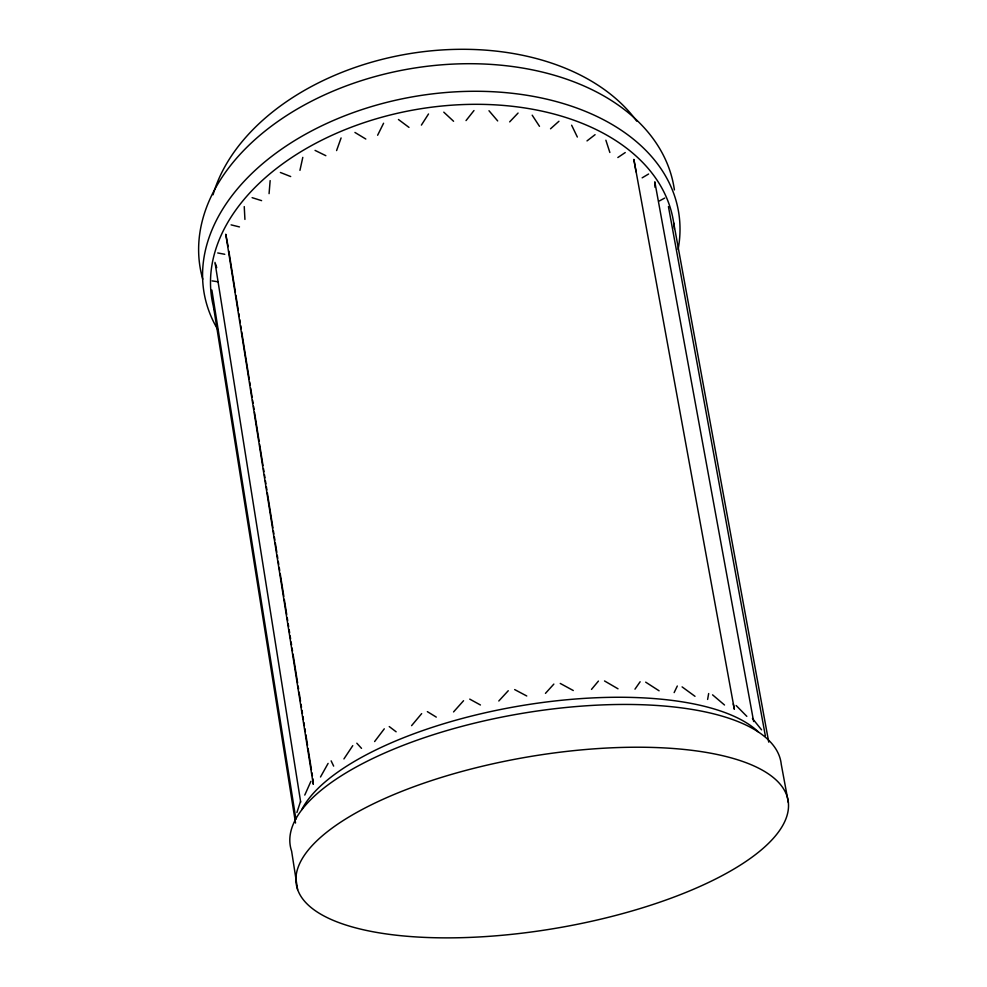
<?xml version="1.0" encoding="UTF-8"?>
<svg xmlns="http://www.w3.org/2000/svg" width="987" height="987" viewBox="0 0 987 987"><rect width="100%" height="100%" fill="white"/><g stroke="black" fill="none" stroke-linecap="round" stroke-linejoin="round"><path stroke-width="1.48" d="M269.069 193.649L270.154 180.621M707.617 699.438L708.666 693.54M299.949 170.344L302.799 157.377M296.902 812.511L300.504 801.518M336.592 150.567L341.095 137.946M304.773 795.078L310.917 781.309M674.146 692.603L677.304 686.014M377.626 135.244L383.585 123.239M320.491 777.003L328.103 763.395M421.387 125.102L428.518 113.974M343.932 758.929L352.766 745.654M634.974 689.16L640.119 681.77M374.616 741.558L384.288 728.825M466.037 120.587L473.982 110.544M591.497 689.395L598.43 681.079M411.591 725.655L421.671 713.613M453.551 711.923L463.557 700.721M545.453 693.367L553.855 684.09M498.805 700.992L508.256 690.727M509.674 121.882L518.064 113.049M550.524 128.791L558.938 121.265M587.006 140.907L595.075 134.676M617.85 157.525L625.24 152.553M642.167 177.833L648.595 174.008M659.427 200.916L664.695 198.091M212.082 280.9L217.683 281.727M217.732 252.956L224.789 254.288M231.094 224.863L239.471 226.924M252.117 197.659L261.604 200.645M280.382 172.478L290.696 176.55M315.063 150.394L325.846 155.687M514.671 689.58L526.762 695.995M560.246 683.436L573.287 690.53M469.738 699.117L480.435 704.989M604.525 680.956L618.01 688.803M354.938 132.455L365.807 139.031M427.346 711.639L436.279 717.105M645.671 682.153L659.094 690.801M682.103 686.89L694.996 696.316M398.452 119.501L408.988 127.385M389.236 726.568L396.132 731.799M712.565 694.836L724.507 705.002M443.78 112.16L453.576 121.265M736.166 705.532L746.826 716.352M356.813 743.211L361.526 748.368M488.984 110.729L497.682 120.932M752.439 718.462L761.569 729.837M532.19 115.183L539.482 126.311M571.633 125.213L577.333 137.033M331.138 760.866L333.655 766.109M215.425 263.677L216.733 267.588M605.882 140.216L609.855 152.479M733.279 703.879L734.328 709.246L633.851 159.388L636.072 171.849M228.133 246.602L225.764 234.215L313.261 784.27L312.879 778.792M788.366 802.579A249.452 86.807 -9.7 0 0 411.567 787.577A249.452 86.807 -9.7 0 0 426.668 937.477A249.452 86.807 -9.7 0 0 788.366 802.579L781.235 764.222A248.884 91.606 -9.7 0 0 515.893 714.452A248.884 91.606 -9.7 0 0 291.621 851.164L297.605 889.546M673.689 222.889L768.737 742.125M668.433 206.567L765.32 735.697M753.649 721.522L654.813 181.83L655.047 187.345M228.861 251.154L235.399 292.214M235.881 295.261L238.299 310.461M238.792 313.496L239.273 316.543M239.755 319.578L240.236 322.626M240.729 325.661L241.21 328.708M241.692 331.743L249.193 378.885M249.686 381.932L250.167 384.967M250.649 388.014L252.104 397.132M252.586 400.179L253.067 403.214M253.56 406.262L254.041 409.297M254.523 412.344L259.125 441.226M259.606 444.273L262.998 465.556M263.48 468.603L263.973 471.638M264.454 474.685L264.935 477.72M265.417 480.768L265.91 483.803M266.391 486.85L266.872 489.885M267.354 492.932L272.93 527.897M273.411 530.944L273.892 533.979M274.374 537.027L274.867 540.062M275.348 543.109L276.804 552.226M277.285 555.274L277.766 558.309M278.248 561.356L278.741 564.391M279.222 567.439L279.703 570.474M280.185 573.521L283.824 596.333M284.305 599.368L286.724 614.58M287.217 617.615L287.698 620.663M288.179 623.698L288.66 626.745M289.154 629.78L289.635 632.827M290.116 635.862L290.597 638.897M291.091 641.945L291.572 644.98M292.053 648.027L292.534 651.062M293.028 654.11L297.63 683.004M298.111 686.039L298.592 689.086M299.073 692.121L300.529 701.251M301.01 704.286L301.504 707.334M301.985 710.369L302.466 713.416M302.947 716.451L303.441 719.498M303.922 722.533L304.403 725.581M304.884 728.616L305.378 731.663M305.859 734.698L307.549 745.345M308.03 748.38L311.423 769.675M311.904 772.71L312.398 775.757M214.993 262.369L300.69 802.16M211.872 290.055L295.927 819.185M213.537 306.969L295.532 823.047M244.245 206.604L244.924 219.422M202.754 279.185A240.31 160.807 -9.7 0 1 403.646 69.929A240.31 160.807 -9.7 0 1 674.392 189.886M213.044 194.784A226.726 154.342 -9.7 0 1 406.496 54.174A226.726 154.342 -9.7 0 1 636.726 121.142M217.609 329.276A240.68 157.932 -9.7 0 1 413.824 96.615A240.68 157.932 -9.7 0 1 678.106 249.44M301.689 809.747A240.421 89.731 -9.7 0 1 519.273 706.026A240.421 89.731 -9.7 0 1 758.423 731.972M214.302 309.819A234.042 152.689 -9.7 0 1 415.095 109.705A234.042 152.689 -9.7 0 1 674.368 228.774"/></g></svg>
